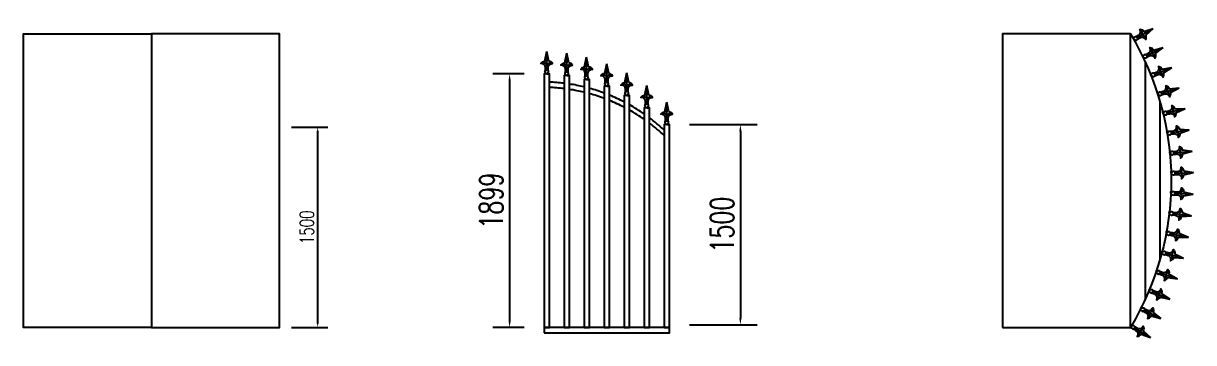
# Model space of a CAD drawing. Header units: millimetres. Extents: x -1461755 to -1310892, y 1449272 to 1531173.
# Drawn here: x -1375509 to -1366733, y 1467961 to 1470353 of the extents above; entities that cross this region are included whole.
import ezdxf

# ---------------------------------------------------------------- set-up
doc = ezdxf.new("R2010")
doc.units = ezdxf.units.MM
doc.header["$LTSCALE"] = 10
doc.layers.get('DEFPOINTS').update_dxf_attribs({"linetype": 'CONTINUOUS'})
doc.layers.add('W-FLOAT_BOWL浮筒', color=253, linetype='CONTINUOUS')
doc.styles.add('STANDARD_T3', font='simplex.shx', dxfattribs={"width": 0.7, "bigfont": 'gbcbig.shx'})
doc.dimstyles.new('W&&30', dxfattribs={"dimtxt": 105, "dimasz": 30, "dimexe": 75, "dimexo": 90, "dimgap": 30, "dimtad": 1, "dimdec": 0, "dimzin": 0, "dimdsep": 46, "dimtxsty": 'STANDARD_T3', "dimcen": 0.09, "dimclrd": 1, "dimclre": 1, "dimclrt": 7, "dimazin": 2, "dimtfac": 1, "dimtdec": 0, "dimtix": 1, "dimtmove": 2, "dimatfit": 3, "dimfxl": 100, "dimtolj": 1, "dimtzin": 0, "dimarcsym": 0})
doc.dimstyles.new('W&&50', dxfattribs={"dimtxt": 175, "dimasz": 50, "dimexe": 125, "dimexo": 150, "dimgap": 50, "dimtad": 1, "dimdec": 0, "dimzin": 0, "dimdsep": 46, "dimtxsty": 'STANDARD_T3', "dimcen": 0.09, "dimclrd": 1, "dimclre": 1, "dimclrt": 7, "dimazin": 2, "dimtfac": 1, "dimtdec": 0, "dimtix": 1, "dimtmove": 2, "dimatfit": 3, "dimfxl": 100, "dimtolj": 1, "dimtzin": 0, "dimarcsym": 0})

# ---------------------------------------------------------------- blocks, each defined once
blk = doc.blocks.new('尖刺')
at = {"layer": 'W-FLOAT_BOWL浮筒'}
for points in [[(0, 0), (-11.9, 0), (-11.9, 6.2, 0.7082), (-11.2, 12, -0.450984), (-10.8, 25), (-10.8, 45, 0.248385), (-21.2, 70.6, 0.210474), (-43.8, 77.3, -0.262058), (-15, 95), (0, 168)], [(0, 0), (11.9, 0), (11.9, 6.2, -0.7082), (11.2, 12, 0.450984), (10.8, 25), (10.8, 45, -0.248385), (21.2, 70.6, -0.210474), (43.8, 77.3, 0.262058), (15, 95), (0, 168)], [(0, 69.7, 0.41996), (-43.8, 77.3)], [(-10.8, 25, -0.378672), (10.8, 25)], [(0, 69.7, -0.41996), (43.8, 77.3)]]:
    blk.add_lwpolyline(points, format="xyb", dxfattribs=at)
blk.add_lwpolyline([(0, 29.1), (0, 168)], dxfattribs=at)
blk = doc.blocks.new('*U174')
at = {"layer": 'W-FLOAT_BOWL浮筒', "rotation": 179.9999999913761}
blk.add_blockref('尖刺', (11.9, 0), dxfattribs=at)
blk = doc.blocks.new('*U175')
at = {"layer": 'W-FLOAT_BOWL浮筒', "color": 0, "linetype": 'ByBlock', "lineweight": -2, "transparency": 16777216}
for p, rotation in [((-1367175.7, 1470221.8), 119.4009731607684), ((-1367106.7, 1470088.6), 115.3706447427107), ((-1367047.2, 1469950.9), 111.340316324653), ((-1366997.6, 1469809.4), 107.3099879065955), ((-1366958.1, 1469664.8), 103.2796594885378), ((-1366928.8, 1469517.7), 99.24933107048004), ((-1366909.9, 1469368.9), 95.21900265242242), ((-1366901.5, 1469219.2), 91.18867423436478), ((-1366903.7, 1469069.2), 87.15834581630716), ((-1366916.4, 1468919.8), 83.12801739824953), ((-1366939.5, 1468771.6), 79.0976889801918), ((-1366973.1, 1468625.5), 75.06736056213408), ((-1367016.8, 1468482), 71.03703214407635), ((-1367070.5, 1468342), 67.00670372601881), ((-1367133.9, 1468206.1), 62.97637530796118), ((-1367206.7, 1468074.9), 58.94604688990357)]:
    blk.add_blockref('*U174', p, dxfattribs=dict(at, rotation=rotation))
blk = doc.blocks.new('*D182')
at = {"layer": 'DEFPOINTS', "color": 0, "transparency": 16777216}
for p in [(-1373589.3, 1469575.3), (-1373302.2, 1469575.3), (-1373589.3, 1468074.9)]:
    blk.add_point(p, dxfattribs=at)
at = {"layer": 'W-FLOAT_BOWL浮筒', "color": 1, "lineweight": -2, "transparency": 16777216}
for p, q in [((-1373499.3, 1469575.3), (-1373227.2, 1469575.3)), ((-1373302.2, 1468104.9), (-1373302.2, 1469545.3)), ((-1373499.3, 1468074.9), (-1373227.2, 1468074.9))]:
    blk.add_line(p, q, dxfattribs=at)
at = {"layer": 'W-FLOAT_BOWL浮筒', "color": 1, "transparency": 16777216}
for points in [[(-1373307.2, 1469545.3), (-1373297.2, 1469545.3), (-1373302.2, 1469575.3)], [(-1373307.2, 1468104.9), (-1373297.2, 1468104.9), (-1373302.2, 1468074.9)]]:
    blk.add_solid(points, dxfattribs=at)
at = {"layer": 'W-FLOAT_BOWL浮筒', "color": 7, "transparency": 16777216, "insert": (-1373384.7, 1468825.1), "char_height": 105, "attachment_point": 5, "rotation": 90, "style": 'STANDARD_T3'}
blk.add_mtext('\\A1;1500', dxfattribs=at)
blk = doc.blocks.new('*D194')
at = {"layer": 'DEFPOINTS', "color": 0, "transparency": 16777216}
for p in [(-1370663.7, 1469594.7), (-1370663.7, 1468094.9), (-1370132, 1468094.9)]:
    blk.add_point(p, dxfattribs=at)
at = {"layer": 'W-FLOAT_BOWL浮筒', "color": 1, "lineweight": -2, "transparency": 16777216}
for p, q in [((-1370513.7, 1469594.7), (-1370007, 1469594.7)), ((-1370132, 1469544.7), (-1370132, 1468144.9)), ((-1370513.7, 1468094.9), (-1370007, 1468094.9))]:
    blk.add_line(p, q, dxfattribs=at)
at = {"layer": 'W-FLOAT_BOWL浮筒', "color": 1, "transparency": 16777216}
for points in [[(-1370140.3, 1469544.7), (-1370123.6, 1469544.7), (-1370132, 1469594.7)], [(-1370140.3, 1468144.9), (-1370123.6, 1468144.9), (-1370132, 1468094.9)]]:
    blk.add_solid(points, dxfattribs=at)
at = {"layer": 'W-FLOAT_BOWL浮筒', "color": 7, "transparency": 16777216, "insert": (-1370269.5, 1468844.8), "char_height": 175, "attachment_point": 5, "rotation": 90, "style": 'STANDARD_T3'}
blk.add_mtext('\\A1;1500', dxfattribs=at)
blk = doc.blocks.new('*D195')
at = {"layer": 'DEFPOINTS', "color": 0, "transparency": 16777216}
for p in [(-1371603.7, 1469974.4), (-1371862.8, 1468074.9), (-1371603.7, 1468074.9)]:
    blk.add_point(p, dxfattribs=at)
at = {"layer": 'W-FLOAT_BOWL浮筒', "color": 1, "lineweight": -2, "transparency": 16777216}
for p, q in [((-1371753.7, 1469974.4), (-1371987.8, 1469974.4)), ((-1371862.8, 1469924.4), (-1371862.8, 1468124.9)), ((-1371753.7, 1468074.9), (-1371987.8, 1468074.9))]:
    blk.add_line(p, q, dxfattribs=at)
at = {"layer": 'W-FLOAT_BOWL浮筒', "color": 1, "transparency": 16777216}
for points in [[(-1371871.1, 1469924.4), (-1371854.4, 1469924.4), (-1371862.8, 1469974.4)], [(-1371871.1, 1468124.9), (-1371854.4, 1468124.9), (-1371862.8, 1468074.9)]]:
    blk.add_solid(points, dxfattribs=at)
at = {"layer": 'W-FLOAT_BOWL浮筒', "color": 7, "transparency": 16777216, "insert": (-1372000.3, 1469024.6), "char_height": 175, "attachment_point": 5, "rotation": 90, "style": 'STANDARD_T3'}
blk.add_mtext('\\A1;1899', dxfattribs=at)
blk = doc.blocks.new('*U198')
at = {"layer": 'W-FLOAT_BOWL浮筒'}
for points in [[(-470, -1033.7), (-430, -1033.7), (-430, 865.7), (-470, 865.7)], [(-320, -1033.7), (-280, -1033.7), (-280, 852.9), (-320, 852.9)], [(-170, -1033.7), (-130, -1033.7), (-130, 822.8), (-170, 822.8)], [(-20, -1033.7), (20, -1033.7), (20, 774.4), (-20, 774.4)], [(130, -1033.7), (170, -1033.7), (170, 705.2), (130, 705.2)], [(280, -1033.7), (320, -1033.7), (320, 611.5), (280, 611.5)], [(430, -1033.7), (470, -1033.7), (470, 486), (430, 486)]]:
    blk.add_lwpolyline(points, close=True, dxfattribs=at)
for p in [(-450, 865.7), (-300, 852.9), (-152, 822.8), (-1, 774.4), (150, 705.2), (300, 611.5), (450, 486)]:
    blk.add_blockref('尖刺', p, dxfattribs=at)
blk = doc.blocks.new('*U199')
at = {"layer": 'W-FLOAT_BOWL浮筒', "color": 0, "linetype": 'ByBlock', "lineweight": -2, "transparency": 16777216}
blk.add_blockref('*U198', (0, 0), dxfattribs=at)
blk = doc.blocks.new('*U196')
at = {"layer": 'W-FLOAT_BOWL浮筒'}
for points in [[(-320, 815.6, 0.020423), (-430, 825, 0.020423)], [(-170, 787.9, 0.020752), (-280, 809.9, 0.020752)], [(-320, 775.6, 0.020423), (-430, 785, 0.020423)], [(-170, 747.9, 0.020752), (-280, 769.9, 0.020752)], [(-20, 742, 0.021384), (-130, 777.5, 0.021384)], [(-20, 702, 0.021384), (-130, 737.5, 0.021384)], [(130, 675.8, 0.022405), (20, 726.4, 0.022405)], [(130, 635.8, 0.022405), (20, 686.4, 0.022405)], [(280, 585.6, 0.02399), (170, 654.3, 0.02399)], [(280, 545.6, 0.02399), (170, 614.3, 0.02399)], [(430, 465, 0.02651), (320, 556.8, 0.02651)], [(430, 425, 0.02651), (320, 516.8, 0.02651)]]:
    blk.add_lwpolyline(points, format="xyb", dxfattribs=at)
blk.add_lwpolyline([(-470, -1053.7), (470, -1053.7), (470, -1013.7), (-470, -1013.7)], close=True, dxfattribs=at)
blk.add_blockref('*U199', (0, 20), dxfattribs=at)
blk = doc.blocks.new('*U197')
at = {"layer": 'W-FLOAT_BOWL浮筒', "color": 0, "linetype": 'ByBlock', "lineweight": -2, "transparency": 16777216}
blk.add_blockref('*U196', (0, 0), dxfattribs=at)

msp = doc.modelspace()

# ---------------------------------------------------------------- linework, layer by layer
at = {"layer": 'W-FLOAT_BOWL浮筒'}
for points in [[(-1374549.3, 1468074.9), (-1375509.3, 1468074.9), (-1375509.3, 1470274.9), (-1374549.3, 1470274.9)], [(-1374549.3, 1468074.9), (-1373589.3, 1468074.9), (-1373589.3, 1470274.9), (-1374549.3, 1470274.9)], [(-1368166.7, 1468074.9), (-1367206.7, 1468074.9), (-1367206.7, 1470274.9), (-1368166.7, 1470274.9)]]:
    msp.add_lwpolyline(points, close=True, dxfattribs=at)
msp.add_lwpolyline([(-1367206.7, 1470274.9, -0.277832), (-1367206.7, 1468074.9)], format="xyb", dxfattribs=at)
for points in [[(-1367096.7, 1470067.1), (-1367096.7, 1468282.8)], [(-1366986.7, 1469773.1), (-1366986.7, 1468576.8)]]:
    msp.add_lwpolyline(points, dxfattribs=at)

# ---------------------------------------------------------------- block references
for name, p in [('*U175', (0, 0)), ('*U197', (-1371133.7, 1469088.6))]:
    msp.add_blockref(name, p, dxfattribs=at)

# ---------------------------------------------------------------- dimensions: what is measured, and where the dimension line sits
for base, p1, p2, dimstyle, picture, middle in [((-1371862.7632, 1468074.9447), (-1371603.692, 1469974.3529), (-1371603.692, 1468074.9447), 'W&&50', '*D195', (-1372000.2632, 1469024.6488)), ((-1373302.2, 1469575.3), (-1373589.3, 1468074.9), (-1373589.3, 1469575.3), 'W&&30', '*D182', (-1373384.7, 1468825.1)), ((-1370132, 1468094.9), (-1370663.7, 1469594.7), (-1370663.7, 1468094.9), 'W&&50', '*D194', (-1370269.5, 1468844.8))]:
    dim = msp.add_linear_dim(base=base, p1=p1, p2=p2, angle=90, dimstyle=dimstyle, dxfattribs=at)
    dim.commit()
    dim.dimension.update_dxf_attribs({"geometry": picture, "text_midpoint": middle})

doc.saveas('drawing.dxf')
